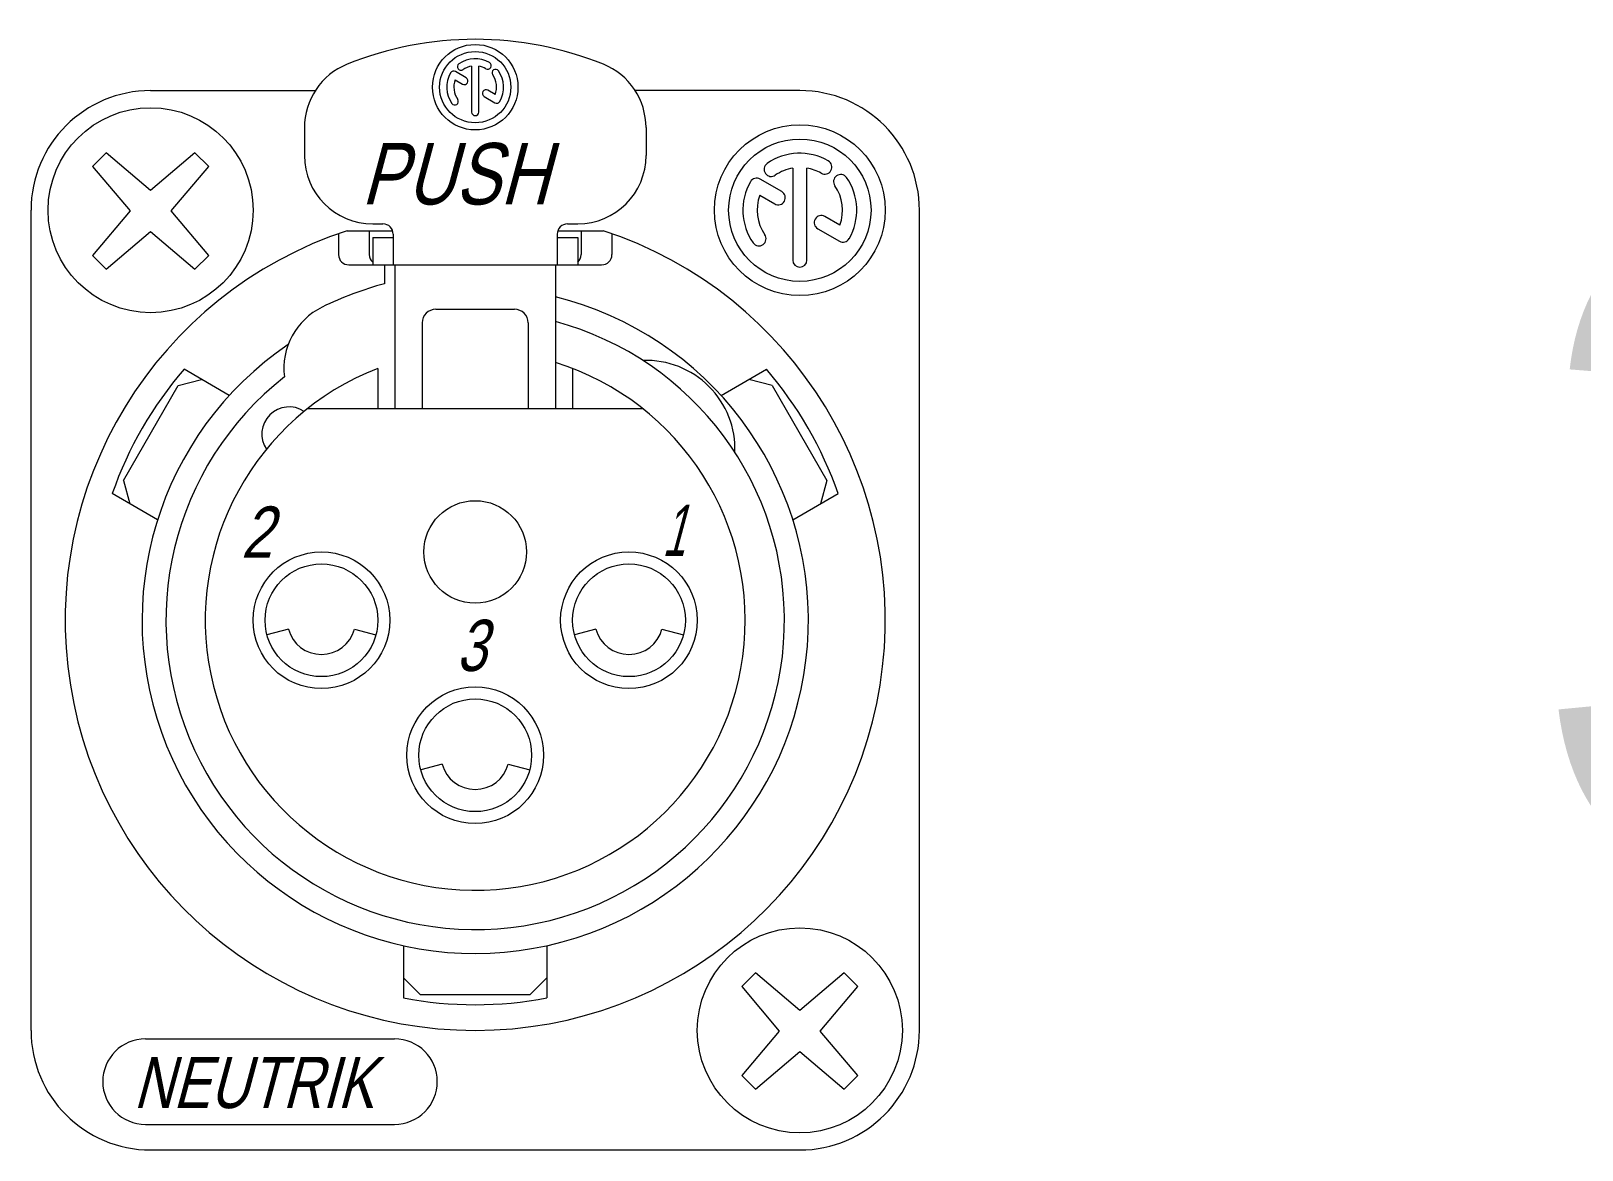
# Model space of a CAD drawing. Header units: millimetres. Extents: x -71336 to -35435, y -26189 to 22712.
# Drawn here: x -57807.62 to -57762.23, y -2273.31 to -2240.56 of the extents above; entities that cross this region are included whole.
import ezdxf

# ---------------------------------------------------------------- set-up
doc = ezdxf.new("R2010")
doc.units = ezdxf.units.MM
doc.layers.add('SC - Equipment', color=7, linetype='Continuous', lineweight=13)
doc.styles.add('ARIAL', font='arial.ttf')
doc.styles.get("Standard").update_dxf_attribs({"font": 'arial.ttf', "height": 35})

# ---------------------------------------------------------------- blocks, each defined once
blk = doc.blocks.new('XLR 3 PIN FEMALE')
at = {"layer": 'SC - Equipment', "linetype": 'Continuous'}
for p, q in [((12.736, 31.372), (12.421, 31.555)), ((12.896, 31.716), (12.896, 30.371)), ((13.104, 30.371), (13.104, 31.716)), ((3.5, 31), (8.319, 31)), ((12.414, 31.318), (12.632, 31.192)), ((13.586, 30.882), (13.368, 31.008)), ((22.5, 31), (17.681, 31)), ((13.264, 30.827), (13.579, 30.645)), ((8, 29.916), (8, 29.1)), ((18, 29.916), (18, 29.1)), ((22.292, 28.733), (22.292, 26.042)), ((22.708, 26.042), (22.708, 28.733)), ((21.973, 28.045), (21.341, 28.41)), ((21.328, 27.936), (21.764, 27.684)), ((0, 3.5), (0, 27.5)), ((23.671, 27.064), (23.236, 27.316)), ((26, 3.5), (26, 27.5)), ((9, 26.814), (9, 26.2)), ((9.253, 26.9), (10.583, 26.9)), ((9.9, 26.9), (9.9, 26.2)), ((10, 27.1), (10.3, 27.1)), ((10.6, 26.8), (10.6, 25.9)), ((15.4, 26.8), (15.4, 25.9)), ((15.417, 26.9), (16.747, 26.9)), ((15.7, 27.1), (16, 27.1)), ((16.1, 26.9), (16.1, 26.2)), ((17, 26.814), (17, 26.2)), ((23.027, 26.955), (23.659, 26.59)), ((10, 26.7), (10, 25.9)), ((10, 26.7), (10.6, 26.7)), ((15.4, 26.7), (16, 26.7)), ((16, 26.7), (16, 25.9)), ((9.3, 25.9), (10.35, 25.9)), ((10, 25.9), (16, 25.9)), ((10.35, 25.9), (10.35, 25.35)), ((10.65, 25.9), (10.65, 21.7)), ((15.35, 25.9), (15.35, 21.7)), ((15.65, 25.9), (16.7, 25.9)), ((11.85, 24.6), (14.15, 24.6)), ((11.45, 24.2), (11.45, 21.7)), ((14.55, 24.2), (14.55, 21.7)), ((5.804, 22.079), (4.478, 22.845)), ((10.15, 22.868), (10.15, 21.7)), ((15.85, 22.868), (15.85, 21.7)), ((20.195, 22.079), (21.521, 22.845)), ((2.708, 19.595), (4.308, 22.366)), ((4.308, 22.366), (4.991, 22.549)), ((21.692, 22.366), (21.009, 22.549)), ((21.692, 22.366), (23.292, 19.595)), ((8.104, 21.7), (17.896, 21.7)), ((2.708, 19.595), (2.891, 18.912)), ((23.292, 19.595), (23.109, 18.912)), ((3.704, 18.442), (2.378, 19.207)), ((22.295, 18.442), (23.621, 19.207)), ((7.534, 15.241), (6.906, 15.073)), ((9.466, 15.241), (10.094, 15.073)), ((16.534, 15.241), (15.906, 15.073)), ((18.466, 15.241), (19.094, 15.073)), ((12.034, 11.291), (11.406, 11.123)), ((13.966, 11.291), (14.594, 11.123)), ((10.9, 5.979), (10.9, 4.448)), ((15.1, 5.979), (15.1, 4.448)), ((11.4, 4.539), (10.9, 5.039)), ((14.6, 4.539), (15.1, 5.039)), ((14.6, 4.539), (11.4, 4.539)), ((3.35, 3.25), (10.641, 3.25)), ((3.35, 0.75), (10.641, 0.75)), ((3.5, 0), (22.5, 0))]:
    blk.add_line(p, q, dxfattribs=at)
at = {"layer": 'SC - Equipment'}
for p, q in [((2.2, 29.179), (1.799, 28.779)), ((3.5, 28.078), (2.2, 29.179)), ((4.799, 29.179), (3.5, 28.078)), ((5.2, 28.779), (4.799, 29.179)), ((1.799, 28.779), (2.9, 27.479)), ((4.099, 27.479), (5.2, 28.779)), ((2.9, 27.479), (1.799, 26.179)), ((5.2, 26.179), (4.099, 27.479)), ((2.2, 25.779), (3.5, 26.879)), ((3.5, 26.879), (4.799, 25.779)), ((1.799, 26.179), (2.2, 25.779)), ((4.799, 25.779), (5.2, 26.179)), ((21.2, 5.179), (20.799, 4.779)), ((22.5, 4.078), (21.2, 5.179)), ((23.799, 5.179), (22.5, 4.078)), ((24.2, 4.779), (23.799, 5.179)), ((20.799, 4.779), (21.9, 3.479)), ((23.099, 3.479), (24.2, 4.779)), ((21.9, 3.479), (20.799, 2.179)), ((24.2, 2.179), (23.099, 3.479)), ((21.2, 1.779), (22.5, 2.879)), ((22.5, 2.879), (23.799, 1.779)), ((20.799, 2.179), (21.2, 1.779)), ((23.799, 1.779), (24.2, 2.179))]:
    blk.add_line(p, q, dxfattribs=at)
at = {"layer": 'SC - Equipment', "linetype": 'Continuous'}
for centre, radius in [((13, 31.1), 1.25), ((13, 31.1), 1.042), ((3.5, 27.5), 3), ((22.5, 27.5), 2.5), ((22.5, 27.5), 2.083), ((13, 17.5), 1.5), ((8.5, 15.5), 2), ((17.5, 15.5), 2), ((8.5, 15.5), 1.65), ((17.5, 15.5), 1.65), ((13, 11.55), 2), ((13, 11.55), 1.65), ((22.5, 3.5), 3)]:
    blk.add_circle(centre, radius, dxfattribs=at)
for centre, radius, start, end in [((13, 22.5), 10, 67.9757, 112.0243), ((12.582, 31.697), 0.104, 124.9998, 304.9998), ((13, 31.1), 0.833, 60, 124.9999), ((13.364, 31.731), 0.104, 239.9999, 59.9999), ((10, 29.916), 2, 112.0243, 180), ((13, 31.1), 0.833, 150, 214.9999), ((12.368, 31.465), 0.104, 59.9998, 149.9999), ((12.684, 31.282), 0.104, 239.9999, 59.9999), ((13, 31.1), 0.625, 99.594, 125), ((13, 31.1), 0.625, 59.9999, 80.4059), ((13.597, 31.518), 0.104, 34.9998, 214.9998), ((13, 31.1), 0.625, 339.5939, 34.9999), ((13, 31.1), 0.833, 330, 34.9999), ((16, 29.916), 2, 0, 67.9757), ((3.5, 27.5), 3.5, 90, 180), ((13, 31.1), 0.625, 159.5939, 214.9999), ((13.316, 30.918), 0.104, 59.9999, 239.9999), ((22.5, 27.5), 3.5, 0, 90), ((12.403, 30.682), 0.104, 214.9998, 34.9998), ((13.631, 30.735), 0.104, 239.9998, 329.9999), ((13, 30.371), 0.104, 180, 0), ((10, 29.1), 2, 180, 270), ((16, 29.1), 2, 270, 0), ((22.5, 27.5), 1.667, 60, 124.9999), ((21.663, 28.695), 0.208, 124.9998, 304.9998), ((22.5, 27.5), 1.25, 99.594, 125), ((22.5, 27.5), 1.25, 59.9999, 80.4059), ((23.229, 28.763), 0.208, 239.9999, 59.9999), ((22.5, 27.5), 1.667, 150, 214.9999), ((21.237, 28.229), 0.208, 59.9998, 149.9999), ((23.695, 28.336), 0.208, 34.9998, 214.9998), ((22.5, 27.5), 1.25, 339.5939, 34.9999), ((22.5, 27.5), 1.667, 330, 34.9999), ((22.5, 27.5), 1.25, 159.5939, 214.9999), ((21.868, 27.865), 0.208, 239.9999, 59.9999), ((23.131, 27.135), 0.208, 59.9999, 239.9999), ((13, 15.5), 12, 108.1949, 71.8051), ((10.3, 26.8), 0.3, 0, 90), ((15.7, 26.8), 0.3, 90, 180), ((21.305, 26.664), 0.208, 214.9998, 34.9998), ((23.763, 26.771), 0.208, 239.9998, 329.9999), ((9.3, 26.2), 0.3, 180, 270), ((10.2, 26.2), 0.3, 180, 228.1897), ((15.8, 26.2), 0.3, 311.8103, 0), ((16.7, 26.2), 0.3, 270, 0), ((22.5, 26.042), 0.208, 180, 0), ((13, 15.5), 10.2, 105.0584, 116.0416), ((13, 15.5), 9.75, 124.1475, 76.0529), ((9.4, 22.867), 2, 116.0416, 187.0715), ((11.85, 24.2), 0.4, 90, 180), ((14.15, 24.2), 0.4, 0, 90), ((13, 15.5), 9.05, 128.1049, 74.9496), ((13, 15.5), 11.25, 139.2417, 160.7583), ((13, 15.5), 7.9, 111.1468, 72.6944), ((18.003, 20.503), 2.6, 357.9918, 92.0082), ((13, 15.5), 11.25, 19.2417, 40.7583), ((7.555, 20.945), 0.8, 56.6129, 213.3871), ((8.5, 15.5), 1, 195, 345), ((17.5, 15.5), 1, 195, 345), ((13, 11.55), 1, 195, 345), ((13, 15.5), 11.25, 259.2417, 280.7583), ((3.5, 3.5), 3.5, 180, 270), ((3.35, 2), 1.25, 90, 270), ((10.641, 2), 1.25, 270, 90), ((22.5, 3.5), 3.5, 270, 0)]:
    blk.add_arc(centre, radius, start, end, dxfattribs=at)
at = {"layer": 'SC - Equipment', "linetype": 'Continuous', "oblique": 15}
for s, height, width, p in [('PUSH', 1.8, 0.785714, (9.663, 27.667)), ('2', 1.5, 0.785714, (6.143, 17.33)), ('1', 1.5, 0.571429, (18.469, 17.384)), ('3 ', 1.5, 0.75, (12.442, 14.016)), ('NEUTRIK', 1.5, 0.765306, (2.995, 1.224))]:
    blk.add_text(s, height=height, dxfattribs=dict(at, width=width)).set_placement(p)

msp = doc.modelspace()

# ---------------------------------------------------------------- block references
at = {"color": 0}
msp.add_blockref('XLR 3 PIN FEMALE', (-57807.621, -2273.305), dxfattribs=at)

# ---------------------------------------------------------------- texts
at = {"ltscale": 5, "insert": (-57763.982, -2245.552), "char_height": 20, "attachment_point": 1, "style": 'ARIAL'}
msp.add_mtext_dynamic_manual_height_columns('3 Pin XLR Female', width=315.81215, gutter_width=750, heights=[0], dxfattribs=at)

doc.saveas('drawing.dxf')
